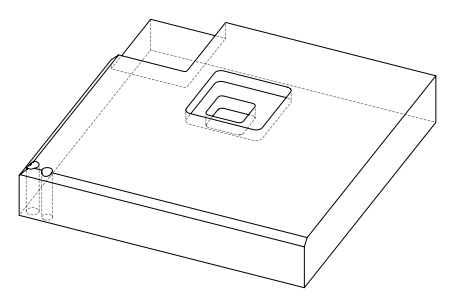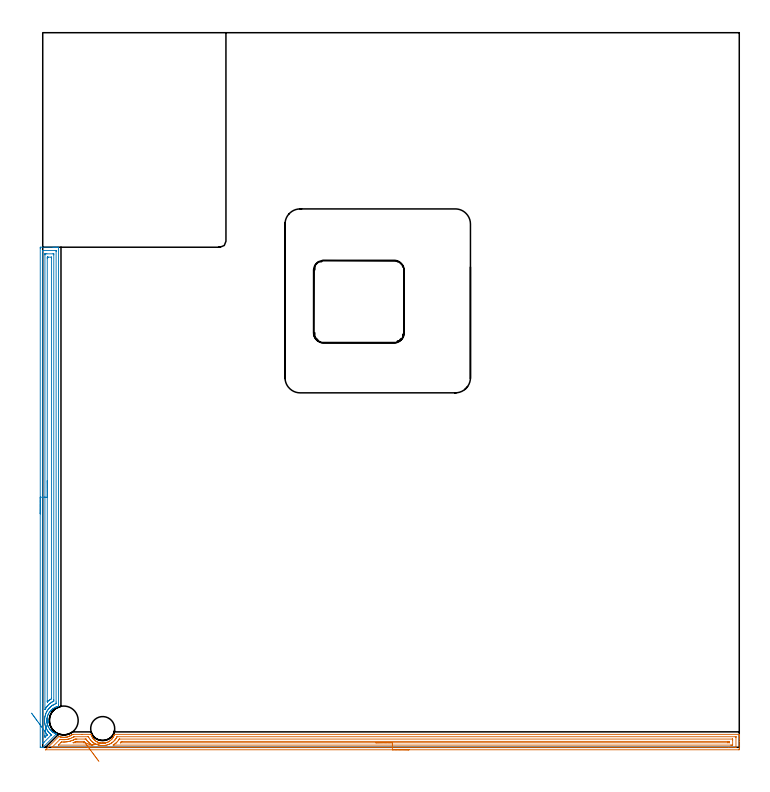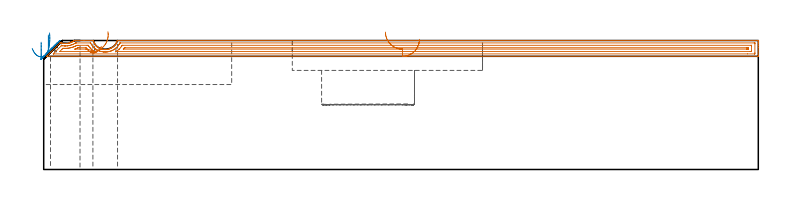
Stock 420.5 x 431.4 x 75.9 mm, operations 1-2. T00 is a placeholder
(PLAN: 11 operations, 8 tool changes, 173.4 min)
(1 AREA_MILL | FG_CHAMFER_SURFACE | UGT0205_001 | 13.38 min | 18174 mm3)
(2 AREA_MILL_1 | FG_CHAMFER_SURFACE_1 | UGT0205_001 | 9.77 min | 18325 mm3)
(3 MILL_CORNER_NOTCH_RECTANGULAR | CORNER_NOTCH_RECTANGULAR | NXT0201_008 | Follow Part, ap 1.5, ae 75% | 136.14 min | 370526 mm3)
(4 MILL_RECTANGULAR_POCKET | POCKET_RECTANGULAR_STRAIGHT | UGT0201_100 | Follow Part, ap 4.5, ae 75% | 7.58 min | 217412 mm3)
(5 MILL_RECTANGULAR_POCKET_1 | POCKET_RECTANGULAR_STRAIGHT_1 | UGT0201_092 | Follow Part, ap 3, ae 75% | 5.13 min | 54682 mm3)
(6 SPOT_DRILL | STEP1HOLE | NXT0321_9005460120000 | 0.03 min | 4 mm3)
(7 SPOT_DRILL_1 | STEP1HOLE_1 | NXT0321_9005460120000 | 0.03 min | 0 mm3)
(8 DRILL_THROUGH_HOLE_INTO_CENTER | STEP1HOLE | NXT0301_065 | 0.33 min | 5182 mm3)
(9 DRILL_TO_ENLARGE_THROUGH_HOLE | STEP1HOLE | NXT0301_106 | 0.33 min | 7171 mm3)
(10 DRILL_THROUGH_HOLE_INTO_CENTER_1 | STEP1HOLE_1 | NXT0301_065 | 0.33 min | 5226 mm3)
(11 DRILL_TO_ENLARGE_THROUGH_HOLE_1 | STEP1HOLE_1 | UGT0301_245 | 0.34 min | 12534 mm3)
(TOOL UGT0205_001 | Chamfer Mill 20 x 3 x 45 deg. | D20 FL50 Z2)
(TOOL NXT0201_008 | ENDMILL 6mm [2P460-0600-NA 1630] | D6 FL26 Z6)
(TOOL UGT0201_100 | End Mill 18 mm | D18 FL22 Z2)
(TOOL UGT0201_092 | End mill 12 mm | D12 R1 FL26 Z4)
(TOOL NXT0321_9005460120000 | NC Spot Drill, 142deg, 12mm, Carbide, Uncoated | D12 PA142 FL30 Z2)
(TOOL NXT0301_065 | Carbide Drill 9.4mm [860.1-0940-075A1-MM 2214] | D9.4 PA140 FL98 Z2)
(TOOL NXT0301_106 | Carbide Drill 14.5mm [860.1-1450-073A1-MM 2214] | D14.5 PA140 FL83 Z2)
(TOOL UGT0301_245 | Twist Drill 17.4 mm | D17.4 PA118 FL130 Z2)
(OP 1 AREA_MILL)
G17 G21 G94 G90
T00 M6
G54
G17 G0 G90 X221.1 Y-1.5 S1061 M3
G43 Z85.9 H0
Z76.6
G94 G1 X221.062 Z75.728 F250.
X220.948 Z74.863
X220.759 Z74.012
X220.497 Z73.18
X220.163 Z72.374
X219.76 Z71.6
X219.291 Z70.864
X218.76 Z70.172
X218.171 Z69.529
X217.528 Z68.94
X216.836 Z68.408
X216.1 Z67.94
X215.326 Z67.537
X214.52 Z67.203
X213.688 Z66.941
X212.836 Z66.752
X211.972 Z66.638
X211.1 Z66.6
X1.79
X1.732 Y-1.495 Z66.603
X1.719 Y-1.493 Z66.605
X1.732 Y-1.467 Z66.631
X4.168 Y0.968 Z69.068
X9.704 Y6.504 Z74.604
X9.721 Y6.515 Z74.615
X9.731 Y6.519 Z74.618
X9.927 Y6.46 Z74.554
X10.027 Y6.427 Z74.523
X10.466 Y6.3 Z74.399
X10.556 Y6.279 Z74.378
X10.638 Y6.26 Z74.358
X10.822 Y6.219 Z74.311
X10.912 Y6.197 Z74.29
X11.074 Y6.167 Z74.26
X11.36 Y6.113 Z74.21
X11.556 Y6.087 Z74.184
X11.806 Y6.054 Z74.151
X11.921 Y6.046 Z74.141
X11.983 Y6.04 Z74.136
X12.163 Y6.028 Z74.118
X12.269 Y6.02 Z74.111
X12.558 Y6.011 Z74.106
X12.631 Y6.009 Z74.102
X12.723 Y6.008
X13.147 Y6.019 Z74.115
X13.594 Y6.054 Z74.151
X13.952 Y6.102 Z74.196
X14.041 Y6.114 Z74.209
X14.489 Y6.195 Z74.292
X14.844 Y6.278 Z74.378
X14.935 Y6.3 Z74.4
X14.963 Y6.308 Z74.408
X15.293 Y6.408 Z74.504
X15.37 Y6.429 Z74.529
X15.383 Y6.433 Z74.532
X15.828 Y6.589 Z74.688
X16.187 Y6.737 Z74.835
X16.234 Y6.758 Z74.857
X16.488 Y6.872 Z74.971
X16.634 Y6.947 Z75.044
X16.722 Y6.991 Z75.088
X17.173 Y7.249 Z75.348
X17.525 Y7.471 Z75.571
X17.616 Y7.528 Z75.628
X18.001 Y7.801 Z75.899
X18.377 Y7.8 Z75.9
X23.752
X29.127
X29.151 Y7.723 Z75.823
X29.234 Y7.461 Z75.56
X29.469 Y6.872 Z74.97
X29.539 Y6.726 Z74.821
X29.588 Y6.622 Z74.72
X29.683 Y6.423 Z74.522
X29.924 Y5.983 Z74.083
X30.023 Y5.822 Z73.922
X30.127 Y5.665 Z73.765
X30.342 Y5.385 Z73.485
X30.565 Y5.095 Z73.193
X30.641 Y5.006 Z73.104
X30.786 Y4.839 Z72.937
X30.834 Y4.789 Z72.886
X31.021 Y4.592 Z72.69
X31.238 Y4.393 Z72.49
X31.441 Y4.206 Z72.305
X31.536 Y4.129 Z72.227
X31.673 Y4.016 Z72.115
X31.832 Y3.896 Z71.996
X31.915 Y3.834 Z71.934
X32.322 Y3.567 Z71.667
X32.739 Y3.318 Z71.416
X32.808 Y3.282 Z71.381
X33.252 Y3.078 Z71.177
X33.702 Y2.896 Z70.995
X34.069 Y2.778 Z70.874
X34.147 Y2.752 Z70.85
X34.42 Y2.682 Z70.779
X34.516 Y2.659 Z70.752
X34.596 Y2.638 Z70.732
X34.874 Y2.584 Z70.681
X34.963 Y2.568 Z70.663
X35.042 Y2.552 Z70.649
X35.28 Y2.523 Z70.616
X35.41 Y2.507 Z70.598
X35.489 Y2.496 Z70.589
X35.936 Y2.464 Z70.559
X36.054 Y2.465 Z70.554
X36.203 Y2.464 Z70.553
X36.304 Y2.463 Z70.552
X36.383 Y2.461 Z70.555
X36.439 Y2.465 Z70.558
X36.526 Y2.471 Z70.562
X36.83 Y2.486 Z70.583
X37.277 Y2.539 Z70.637
X37.395 Y2.56 Z70.659
X37.645 Y2.606 Z70.703
X37.725 Y2.62 Z70.719
X38.171 Y2.728 Z70.827
X38.539 Y2.845 Z70.941
X38.62 Y2.87 Z70.967
X39.064 Y3.041 Z71.14
X39.433 Y3.215 Z71.31
X39.617 Y3.299 Z71.397
X39.657 Y3.318 Z71.416
X39.958 Y3.488 Z71.588
X40.121 Y3.597 Z71.697
X40.411 Y3.789 Z71.889
X40.852 Y4.113 Z72.213
X40.962 Y4.206 Z72.305
X41.371 Y4.594 Z72.691
X41.587 Y4.816 Z72.916
X41.745 Y4.979 Z73.079
X41.841 Y5.094 Z73.194
X42.171 Y5.532 Z73.63
X42.473 Y5.984 Z74.082
X42.563 Y6.134 Z74.232
X42.639 Y6.262 Z74.36
X42.824 Y6.65 Z74.748
X42.931 Y6.872 Z74.97
X43.01 Y7.069 Z75.168
X43.107 Y7.314 Z75.413
X43.221 Y7.641 Z75.736
X43.284 Y7.804 Z75.896
X43.452 Y7.8 Z75.9
X420.323
X420.49 Y7.804 Z75.895
X420.493 Y7.729 Z75.821
X420.5 Y7.291 Z75.391
Y7.005 Z75.104
Y6.279 Z74.374
Y5.022 Z73.119
Y3.597 Z71.693
Y-0.873 Z67.225
X420.498 Y-1.14 Z66.957
X420.49 Y-1.492 Z66.606
X420.139 Y-1.5 Z66.599
X211.1 Z66.6
Y-0.086 Z68.014
X5.905 Y-0.085 Z68.015
X5.798 Y-0.083 Z68.017
X5.601 Y-0.079 Z68.021
X5.682 Y0.021 Z68.121
X5.79 Y0.136 Z68.236
X5.905 Y0.255 Z68.355
X10.258 Y4.608 Z72.708
X10.375 Y4.722 Z72.822
X10.458 Y4.797 Z72.897
X10.528 Y4.796 Z72.896
X11.163 Y4.703 Z72.803
X11.269 Y4.691 Z72.791
X12.038 Y4.617 Z72.717
X12.163 Y4.61 Z72.71
X12.56 Y4.599 Z72.699
X12.948 Y4.601 Z72.701
X13.058 Y4.605 Z72.705
X13.791 Y4.652 Z72.752
X13.952 Y4.666 Z72.766
X14.045 Y4.677 Z72.777
X14.702 Y4.779 Z72.879
X14.846 Y4.805 Z72.905
X15.323 Y4.908 Z73.008
X15.74 Y5.013 Z73.113
X16.027 Y5.098 Z73.198
X16.634 Y5.295 Z73.395
X16.7 Y5.319 Z73.419
X16.871 Y5.385 Z73.485
X17.528 Y5.671 Z73.771
X18.112 Y5.969 Z74.069
X18.422 Y6.147 Z74.247
X18.505 Y6.196 Z74.296
X18.641 Y6.279 Z74.379
X18.756 Y6.346 Z74.446
X18.799 Y6.37 Z74.47
X18.89 Y6.379 Z74.479
X19.103 Y6.384 Z74.484
X19.21 Y6.385 Z74.485
X27.363
X27.47 Y6.383 Z74.483
X27.54 Y6.38 Z74.48
X27.584 Y6.376 Z74.476
X27.596 Y6.357 Z74.457
X27.639 Y6.279 Z74.379
X27.85 Y5.872 Z73.972
X28.122 Y5.385 Z73.485
X28.257 Y5.169 Z73.269
X28.763 Y4.491 Z72.591
X29.151 Y4.035 Z72.135
X29.591 Y3.597 Z71.697
X30.045 Y3.195 Z71.295
X30.321 Y2.979 Z71.079
X30.707 Y2.703 Z70.803
X30.846 Y2.609 Z70.709
X30.94 Y2.549 Z70.649
X31.337 Y2.306 Z70.406
X31.687 Y2.119 Z70.219
X31.834 Y2.046 Z70.146
X31.93 Y2.002 Z70.102
X32.373 Y1.809 Z69.909
X32.728 Y1.668 Z69.768
X32.949 Y1.588 Z69.688
X33.357 Y1.459 Z69.559
X33.622 Y1.388 Z69.488
X33.832 Y1.334 Z69.434
X34.362 Y1.222 Z69.322
X34.516 Y1.193 Z69.293
X35.23 Y1.095 Z69.195
X35.325 Y1.085 Z69.185
X35.41 Y1.079 Z69.179
X35.79 Y1.058 Z69.158
X36.169 Y1.05 Z69.15
X36.304 Y1.051 Z69.151
X37.029 Y1.084 Z69.184
X37.198 Y1.098 Z69.198
X37.295 Y1.108 Z69.208
X37.643 Y1.155 Z69.255
X37.947 Y1.206 Z69.306
X38.092 Y1.233 Z69.333
X38.566 Y1.335 Z69.435
X38.986 Y1.444 Z69.544
X39.264 Y1.531 Z69.631
X39.528 Y1.617 Z69.717
X39.88 Y1.746 Z69.846
X39.926 Y1.763 Z69.863
X40.038 Y1.809 Z69.909
X40.541 Y2.042 Z70.142
X40.775 Y2.152 Z70.252
X41.129 Y2.349 Z70.449
X41.669 Y2.685 Z70.785
X41.68 Y2.692 Z70.792
X41.695 Y2.703 Z70.803
X42.194 Y3.07 Z71.17
X42.563 Y3.368 Z71.468
X42.683 Y3.477 Z71.577
X42.81 Y3.597 Z71.697
X43.133 Y3.921 Z72.021
X43.457 Y4.257 Z72.357
X43.564 Y4.384 Z72.484
X43.647 Y4.491 Z72.591
X43.946 Y4.896 Z72.996
X44.283 Y5.385 Z73.485
X44.31 Y5.426 Z73.526
X44.351 Y5.494 Z73.594
X44.623 Y6.007 Z74.107
X44.77 Y6.279 Z74.379
X44.825 Y6.379 Z74.479
X45.032 Y6.383 Z74.483
X45.139 Y6.385 Z74.485
X418.083
X418.19 Y6.383 Z74.483
X418.403 Y6.379 Z74.479
X418.491 Y6.369 Z74.469
X418.494 Y6.338 Z74.438
X418.496 Y6.279 Z74.379
X418.5 Y5.863 Z73.963
X418.499 Y0.5 Z68.6
X418.492 Y0.021 Z68.121
X418.49 Y-0.076 Z68.024
X418.297 Y-0.082 Z68.018
X418.189 Y-0.085 Z68.015
X414.074 Y-0.086 Z68.014
X211.1
Y1.328 Z69.428
X43.043 Y1.329 Z69.429
X42.586 Y1.334 Z69.434
X42.563 Y1.335 Z69.435
X42.562 Y1.343 Z69.443
X42.563 Y1.347 Z69.447
X42.84 Y1.532 Z69.632
X43.254 Y1.809 Z69.909
X43.373 Y1.893 Z69.993
X43.457 Y1.955 Z70.055
X43.877 Y2.283 Z70.383
X44.351 Y2.687 Z70.787
X44.359 Y2.695 Z70.795
X44.368 Y2.703 Z70.803
X44.804 Y3.144 Z71.244
X45.245 Y3.608 Z71.708
X45.623 Y4.113 Z72.213
X45.894 Y4.491 Z72.591
X45.994 Y4.636 Z72.736
X46.139 Y4.852 Z72.952
X46.203 Y4.94 Z73.04
X46.223 Y4.965 Z73.065
X46.244 Y4.967 Z73.067
X46.346 Y4.97 Z73.07
X46.553 Y4.971 Z73.071
X416.295
X416.455 Y4.97 Z73.07
X416.482 Y4.968 Z73.068
X416.488 Y4.966 Z73.066
X416.492 Y4.941 Z73.041
X416.498 Y4.832 Z72.932
X416.5 Y4.696 Z72.796
Y4.491 Z72.591
X416.499 Y1.605 Z69.705
X416.493 Y1.4 Z69.5
X416.49 Y1.345 Z69.445
X416.472 Y1.335 Z69.435
X416.415 Y1.332 Z69.432
X416.295 Y1.33 Z69.43
X415.882 Y1.329 Z69.429
X415.401 Y1.328 Z69.428
X211.1
Y2.743 Z70.843
X47.033
X46.992 Y2.744 Z70.844
X46.881 Y2.75 Z70.85
X46.854 Y2.753 Z70.853
X46.858 Y2.761 Z70.861
X46.867 Y2.774 Z70.874
X47.033 Y2.973 Z71.073
X47.31 Y3.321 Z71.421
X47.494 Y3.55 Z71.65
X47.967 Y3.557 Z71.657
X413.653
X414.466 Y3.551 Z71.651
X414.486
X414.49 Y3.534 Z71.634
X414.495 Y3.48 Z71.58
X414.498 Y3.37 Z71.47
X414.499 Y3.15 Z71.25
X414.498 Y2.93 Z71.03
X414.495 Y2.82 Z70.92
X414.49 Y2.766 Z70.866
X414.486 Y2.749 Z70.849
X414.462 Y2.748 Z70.848
X413.652 Y2.743 Z70.843
X413.613
X211.1
X210.228 Z70.881
X209.363 Z70.995
X208.512 Z71.183
X207.68 Z71.446
X206.874 Z71.78
X206.1 Z72.182
X205.364 Z72.651
X204.672 Z73.182
X204.029 Z73.772
X203.44 Z74.415
X202.908 Z75.107
X202.44 Z75.843
X202.037 Z76.616
X201.703 Z77.422
X201.441 Z78.254
X201.252 Z79.106
X201.138 Z79.971
X201.1 Z80.843
G0 Z85.9
X37.786 Y2.785
Z81.045
G1 X37.901 Y2.806 Z80.181
X37.941 Y2.813 Z79.309
X37.906 Y2.807 Z78.437
X37.797 Y2.787 Z77.572
X37.614 Y2.753 Z76.72
X37.359 Y2.707 Z75.887
X37.033 Y2.647 Z75.08
X36.64 Y2.575 Z74.305
X36.181 Y2.491 Z73.567
X35.661 Y2.396 Z72.873
X35.083 Y2.291 Z72.228
X34.452 Y2.176 Z71.637
X33.773 Y2.051 Z71.103
X33.051 Y1.919 Z70.632
X32.291 Y1.781 Z70.227
X31.5 Y1.636 Z69.89
X30.682 Y1.486 Z69.625
X29.845 Y1.333 Z69.433
X29.838 Y1.332 Z69.432
X29.805 Y1.33 Z69.43
X29.752 Y1.329 Z69.429
X29.632 Y1.328 Z69.428
X9.536 Y1.329 Z69.429
X9.481 Y1.33 Z69.43
X9.455 Y1.332 Z69.432
X9.448 Y1.334 Z69.434
X9.449 Y1.341 Z69.441
X9.456 Y1.355 Z69.455
X9.464 Y1.364 Z69.464
X9.481 Y1.382 Z69.482
X10.802 Y2.703 Z70.803
X11.037 Y2.935 Z71.035
X11.269 Y3.162 Z71.262
X11.361 Y3.241 Z71.341
X12.163 Y3.195 Z71.295
X12.575 Y3.185 Z71.285
X13.058 Y3.191 Z71.291
X13.444 Y3.211 Z71.311
X13.952 Y3.243 Z71.343
X14.276 Y3.273 Z71.373
X14.846 Y3.354 Z71.454
X15.057 Y3.386 Z71.486
X15.74 Y3.515 Z71.615
X15.808 Y3.529 Z71.629
X16.104 Y3.597 Z71.697
X16.522 Y3.709 Z71.809
X16.634 Y3.742 Z71.842
X17.2 Y3.925 Z72.025
X17.528 Y4.035 Z72.135
X17.859 Y4.16 Z72.26
X18.422 Y4.394 Z72.494
X18.49 Y4.423 Z72.523
X18.636 Y4.491 Z72.591
X19.087 Y4.72 Z72.82
X19.316 Y4.838 Z72.938
X19.533 Y4.951 Z73.051
X19.736 Y4.965 Z73.065
X20.21 Y4.969 Z73.069
X20.625 Y4.971 Z73.071
X25.575
X25.99 Y4.97 Z73.07
X26.108 Y4.967 Z73.067
X26.162 Y4.965 Z73.065
X26.469 Y4.521 Z72.621
X26.491 Y4.491 Z72.591
X26.553 Y4.407 Z72.507
X27.051 Y3.761 Z71.861
X27.186 Y3.597 Z71.697
X27.363 Y3.391 Z71.491
X27.701 Y3.037 Z71.137
X28.041 Y2.703 Z70.803
X28.257 Y2.509 Z70.609
X28.638 Y2.187 Z70.287
X29.135 Y1.809 Z69.909
X29.151 Y1.797 Z69.897
X29.193 Y1.767 Z69.867
X29.842 Y1.338 Z69.438
X29.845 Y1.333 Z69.433
X25.528 Y2.75 Z70.85
X24.641 Y2.743 Z70.843
X18.422
X18.381 Y2.744 Z70.844
X18.379 Y2.746 Z70.846
X19.02 Y3. Z71.1
X19.153 Y3.054 Z71.154
X19.316 Y3.124 Z71.224
X19.644 Y3.27 Z71.37
X19.812 Y3.348 Z71.448
X20.21 Y3.539 Z71.639
X20.256 Y3.551 Z71.651
X21.065 Y3.557 Z71.657
X21.104
X24.721 Y3.556 Z71.656
X24.918 Y3.55 Z71.65
X25.125 Y3.289 Z71.389
X25.186 Y3.21 Z71.31
X25.528 Y2.75 Z70.85
X25.948 Y2.185 Z70.334
X26.393 Y1.587 Z69.881
X26.86 Y0.959 Z69.496
X27.346 Y0.306 Z69.18
X27.846 Y-0.366 Z68.936
X28.356 Y-1.052 Z68.766
X28.874 Y-1.748 Z68.671
X29.394 Y-2.448 Z68.652
X29.914 Y-3.146 Z68.709
X30.429 Y-3.838 Z68.842
X30.934 Y-4.518 Z69.049
X31.427 Y-5.181 Z69.33
X31.904 Y-5.821 Z69.681
X32.36 Y-6.435 Z70.101
X32.793 Y-7.017 Z70.586
X33.199 Y-7.563 Z71.132
X33.575 Y-8.068 Z71.735
X33.919 Y-8.53 Z72.391
G0 Z85.9
M5
M2
(OP 2 AREA_MILL_1)
G17 G21 G94 G90
T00 M6
G54
G17 G0 G90 X-1.5 Y140.95 S1061 M3
G43 Z85.9 H0
Z74.9
G94 G1 Y140.988 Z74.028 F250.
Y141.102 Z73.163
Y141.291 Z72.312
Y141.553 Z71.48
Y141.887 Z70.674
Y142.29 Z69.9
Y142.758 Z69.164
Y143.29 Z68.472
Y143.879 Z67.829
Y144.522 Z67.24
Y145.214 Z66.708
Y145.95 Z66.24
Y146.724 Z65.837
Y147.53 Z65.503
Y148.362 Z65.241
Y149.214 Z65.052
Y150.078 Z64.938
Y150.95 Z64.9
Y301.297
X-1.497 Y301.597 Z64.902
X-1.492 Y301.89 Z64.906
X-1.194 Y301.9 Z65.203
X6.229 Z72.623
X6.808 Z73.205
X7.121 Z73.517
X7.7 Z74.096
X8.013 Z74.408
X8.639 Z75.039
X9.082 Z75.481
X9.45 Y301.893 Z75.841
X9.497 Y301.89 Z75.888
X9.5 Y301.743 Z75.9
X9.497 Y25.586 Z75.897
X9.491 Y24.8 Z75.89
X9.483 Y24.73 Z75.882
X9.343 Y24.694 Z75.743
X9.046 Y24.621 Z75.444
X8.905 Y24.581 Z75.302
X8.603 Y24.495 Z75.002
X8.292 Y24.388 Z74.692
X8.158 Y24.341 Z74.557
X7.926 Y24.248 Z74.325
X7.717 Y24.164 Z74.116
X7.493 Y24.062 Z73.891
X7.309 Y23.978 Z73.707
X6.831 Y23.714 Z73.228
X6.383 Y23.433 Z72.781
X5.944 Y23.129 Z72.343
X5.884 Y23.084 Z72.282
X5.463 Y22.728 Z71.862
X5.338 Y22.612 Z71.738
X5.177 Y22.463 Z71.574
X5.058 Y22.354 Z71.456
X4.894 Y22.19 Z71.293
X4.746 Y22.02 Z71.146
X4.524 Y21.762 Z70.922
X4.151 Y21.295 Z70.55
X3.86 Y20.853 Z70.258
X3.592 Y20.401 Z69.99
X3.284 Y19.803 Z69.682
X3.158 Y19.507 Z69.558
X2.993 Y19.062 Z69.39
X2.94 Y18.894 Z69.335
X2.885 Y18.728 Z69.284
X2.848 Y18.613 Z69.247
X2.84 Y18.581 Z69.239
X2.808 Y18.448 Z69.202
X2.734 Y18.167 Z69.132
X2.642 Y17.719 Z69.041
X2.618 Y17.556 Z69.015
X2.575 Y17.272 Z68.974
X2.539 Y16.899 Z68.935
X2.532 Y16.825 Z68.927
X2.527 Y16.664 Z68.916
X2.513 Y16.418 Z68.907
X2.511 Y16.378 Z68.904
X2.513 Y16.296 Z68.9
Y16.174 Z68.902
X2.514 Y16.113 Z68.901
X2.513 Y16.004 Z68.906
X2.514 Y15.93 Z68.907
X2.525 Y15.771 Z68.913
X2.538 Y15.483 Z68.935
X2.573 Y15.145 Z68.973
X2.585 Y15.036 Z68.985
X2.658 Y14.588 Z69.056
X2.662 Y14.57 Z69.06
X2.694 Y14.433 Z69.086
X2.755 Y14.142 Z69.15
X2.774 Y14.075 Z69.168
X2.798 Y13.987 Z69.193
X2.824 Y13.886 Z69.222
X2.877 Y13.693 Z69.275
X2.885 Y13.669 Z69.283
X2.929 Y13.541 Z69.323
X3.005 Y13.301 Z69.404
X3.023 Y13.248 Z69.421
X3.081 Y13.095 Z69.479
X3.148 Y12.919 Z69.547
X3.284 Y12.594 Z69.683
X3.402 Y12.354 Z69.8
X3.647 Y11.903 Z70.043
X3.909 Y11.46 Z70.308
X4.037 Y11.268 Z70.437
X4.171 Y11.081 Z70.569
X4.446 Y10.734 Z70.841
X4.578 Y10.565 Z70.976
X4.709 Y10.418 Z71.108
X4.812 Y10.302 Z71.212
X5.057 Y10.048 Z71.456
X5.454 Y9.671 Z71.854
X5.629 Y9.526 Z72.027
X5.697 Y9.469 Z72.094
X5.783 Y9.401 Z72.179
X5.944 Y9.274 Z72.342
X6.217 Y9.079 Z72.617
X6.302 Y9.019 Z72.702
X6.469 Y8.908 Z72.869
X6.669 Y8.777 Z73.066
X6.831 Y8.681 Z73.228
X7.271 Y8.447 Z73.668
X7.717 Y8.233 Z74.116
X7.824 Y8.187 Z74.223
X7.967 Y8.126 Z74.365
X8.013 Y8.108 Z74.411
X8.165 Y8.049 Z74.559
X8.23 Y8.025 Z74.616
X8.225 Y8.018 Z74.611
X8.081 Y7.879 Z74.477
X8.013 Y7.812 Z74.411
X7.942 Y7.741 Z74.34
X0.208 Y0.008 Z66.607
X0.198 Y0. Z66.596
X-0.109 Z66.291
X-1.17 Z65.23
X-1.493 Y0.01 Z64.905
X-1.5 Y0.083 Z64.9
Y150.95
X-0.086 Z66.314
Y299.585
X-0.078 Y299.891 Z66.322
X-0.061 Y299.893 Z66.339
X-0.013 Y299.896 Z66.387
X0.492 Y299.9 Z66.892
X7.626 Z74.026
X8.013 Y299.896 Z74.413
X8.067 Y299.893 Z74.467
X8.078 Y299.891 Z74.478
X8.081 Y299.828 Z74.481
X8.084 Y299.732 Z74.484
X8.085 Y299.586 Z74.485
X8.086 Y299.513 Z74.486
X8.083 Y27.3 Z74.483
X8.081 Y26.479 Z74.481
X8.079 Y26.412 Z74.479
X8.077 Y26.39 Z74.477
X8.064 Y26.378 Z74.464
X8.013 Y26.355 Z74.413
X7.467 Y26.133 Z73.867
X7.121 Y25.983 Z73.521
X6.848 Y25.859 Z73.248
X6.334 Y25.586 Z72.734
X6.268 Y25.548 Z72.668
X6.229 Y25.523 Z72.629
X5.728 Y25.196 Z72.128
X5.338 Y24.926 Z71.738
X5.204 Y24.828 Z71.604
X5.036 Y24.694 Z71.436
X4.721 Y24.419 Z71.121
X4.446 Y24.171 Z70.846
X4.257 Y23.991 Z70.657
X4.068 Y23.802 Z70.468
X3.826 Y23.529 Z70.226
X3.554 Y23.212 Z69.954
X3.419 Y23.045 Z69.819
X3.314 Y22.91 Z69.714
X3.041 Y22.531 Z69.441
X2.689 Y21.991 Z69.089
X2.662 Y21.945 Z69.062
X2.372 Y21.415 Z68.772
X2.223 Y21.125 Z68.623
X2.075 Y20.823 Z68.475
X1.867 Y20.329 Z68.267
X1.814 Y20.19 Z68.214
X1.771 Y20.07 Z68.171
X1.593 Y19.518 Z67.993
X1.538 Y19.341 Z67.938
X1.403 Y18.816 Z67.803
X1.325 Y18.448 Z67.725
X1.256 Y18.071 Z67.656
X1.182 Y17.556 Z67.582
X1.154 Y17.281 Z67.554
X1.111 Y16.664 Z67.511
X1.101 Y16.441 Z67.501
X1.108 Y15.771 Z67.508
X1.121 Y15.529 Z67.521
X1.179 Y14.879 Z67.579
X1.251 Y14.359 Z67.651
X1.278 Y14.187 Z67.678
X1.316 Y13.987 Z67.716
X1.439 Y13.426 Z67.839
X1.531 Y13.095 Z67.931
X1.771 Y12.323 Z68.171
X1.824 Y12.176 Z68.224
X1.841 Y12.132 Z68.241
X2.055 Y11.622 Z68.455
X2.2 Y11.31 Z68.6
X2.676 Y10.425 Z69.076
X2.707 Y10.373 Z69.107
X2.96 Y9.982 Z69.36
X3.119 Y9.753 Z69.519
X3.284 Y9.526 Z69.684
X3.403 Y9.374 Z69.803
X3.554 Y9.189 Z69.954
X4.041 Y8.633 Z70.441
X4.446 Y8.231 Z70.846
X4.695 Y7.995 Z71.095
X4.987 Y7.741 Z71.387
X5.229 Y7.536 Z71.629
X5.251 Y7.511 Z71.651
X5.239 Y7.496 Z71.639
X5.205 Y7.458 Z71.605
X5.142 Y7.393 Z71.542
X4.968 Y7.218 Z71.368
X0.879 Y3.129 Z67.279
X0.135 Y2.387 Z66.535
X-0.013 Y2.246 Z66.387
X-0.079 Y2.187 Z66.321
X-0.083 Y2.315 Z66.317
X-0.085 Y2.387 Z66.315
X-0.086 Y26.353 Z66.314
Y150.95
X1.328 Z67.728
X1.329 Y297.278 Z67.729
X1.331 Y297.728 Z67.731
X1.333 Y297.838 Z67.733
X1.335 Y297.884 Z67.735
X1.427 Y297.89 Z67.827
X1.601 Y297.898 Z68.001
X1.771 Y297.899 Z68.171
X2.491 Y297.9 Z68.891
X6.229 Z72.629
X6.401 Y297.899 Z72.801
X6.516 Y297.898 Z72.916
X6.607 Y297.894 Z73.007
X6.662 Y297.89 Z73.062
X6.665 Y297.874 Z73.065
X6.667 Y297.728 Z73.067
X6.671 Y297.286 Z73.071
X6.669 Y28.716 Z73.069
X6.667 Y28.263 Z73.067
X6.665 Y28.043 Z73.065
X6.662 Y27.935 Z73.062
X6.655 Y27.893 Z73.055
X6.62 Y27.873 Z73.02
X6.229 Y27.667 Z72.629
X6.036 Y27.564 Z72.436
X5.69 Y27.371 Z72.09
X5.474 Y27.235 Z71.874
X5.338 Y27.146 Z71.738
X4.94 Y26.877 Z71.34
X4.446 Y26.525 Z70.846
X4.42 Y26.505 Z70.82
X4.388 Y26.479 Z70.788
X3.943 Y26.089 Z70.343
X3.554 Y25.74 Z69.954
X3.475 Y25.665 Z69.875
X3.395 Y25.586 Z69.795
X3.044 Y25.204 Z69.444
X2.662 Y24.77 Z69.062
X2.628 Y24.729 Z69.028
X2.6 Y24.694 Z69.
X2.242 Y24.222 Z68.642
X1.943 Y23.802 Z68.343
X1.874 Y23.698 Z68.274
X1.771 Y23.534 Z68.171
X1.377 Y22.877 Z67.777
X1.354 Y22.842 Z67.754
X1.339 Y22.822 Z67.739
X1.335 Y22.836 Z67.735
X1.331 Y22.881 Z67.731
X1.329 Y22.91 Z67.729
X1.328 Y150.95 Z67.728
X2.743 Z69.143
Y295.051
X2.747 Y295.858 Z69.147
X2.749 Y295.883 Z69.149
X2.761 Y295.89 Z69.161
X2.812 Y295.894 Z69.212
X2.918 Y295.898 Z69.318
X3.13 Y295.899 Z69.53
X3.554 Y295.9 Z69.954
X5.09 Y295.898 Z71.49
X5.19 Y295.895 Z71.59
X5.239 Y295.89 Z71.639
X5.251 Y295.885 Z71.651
X5.257 Y295.051 Z71.657
X5.254 Y29.643 Z71.654
X5.253 Y29.441 Z71.653
X5.25 Y29.34 Z71.65
X5.248 Y29.295 Z71.648
X5.221 Y29.273 Z71.621
X5.043 Y29.155 Z71.443
X4.682 Y28.919 Z71.082
X4.446 Y28.761 Z70.846
X4.153 Y28.556 Z70.553
X3.748 Y28.263 Z70.148
X3.641 Y28.176 Z70.041
X3.554 Y28.102 Z69.954
X3.163 Y27.762 Z69.563
X2.789 Y27.428 Z69.189
X2.752 Y27.397 Z69.152
X2.748 Z69.148
X2.746 Y27.402 Z69.146
X2.744 Y27.435 Z69.144
X2.743 Y27.539 Z69.143
Y28.183
Y150.95
Y151.822 Z69.181
Y152.686 Z69.295
Y153.538 Z69.483
Y154.37 Z69.746
Y155.176 Z70.08
Y155.95 Z70.482
Y156.686 Z70.951
Y157.378 Z71.482
Y158.021 Z72.072
Y158.61 Z72.715
Y159.142 Z73.407
Y159.61 Z74.143
Y160.013 Z74.916
Y160.347 Z75.722
Y160.609 Z76.554
Y160.798 Z77.406
Y160.912 Z78.271
Y160.95 Z79.143
G0 Z85.9
X-6.759 Y20.643
Z71.256
G1 X-6.478 Y20.259 Z70.525
X-6.16 Y19.825 Z69.838
X-5.808 Y19.344 Z69.201
X-5.424 Y18.82 Z68.618
X-5.012 Y18.258 Z68.094
X-4.575 Y17.66 Z67.633
X-4.115 Y17.033 Z67.238
X-3.637 Y16.38 Z66.912
X-3.144 Y15.707 Z66.658
X-2.64 Y15.018 Z66.478
X-2.128 Y14.319 Z66.373
X-1.613 Y13.616 Z66.343
X-1.098 Y12.913 Z66.39
X-0.588 Y12.216 Z66.513
X-0.086 Y11.531 Z66.71
X0.405 Y10.862 Z66.981
X0.879 Y10.214 Z67.323
X1.334 Y9.593 Z67.734
X1.347 Y9.574 Z67.747
X1.378 Y9.526 Z67.778
X1.597 Y9.148 Z67.997
X1.771 Y8.859 Z68.171
X1.916 Y8.633 Z68.316
X2.238 Y8.166 Z68.638
X2.762 Y7.498 Z69.162
X2.771 Y7.48 Z69.171
X2.764 Y7.469 Z69.164
X2.752 Y7.454 Z69.152
X2.738 Y7.438 Z69.138
X2.662 Y7.361 Z69.062
X1.771 Y6.471 Z68.171
X1.511 Y6.217 Z67.911
X1.356 Y6.067 Z67.756
X1.335 Y6.247 Z67.735
X1.332 Y6.395 Z67.732
X1.33 Y6.849 Z67.73
X1.329 Y7.299 Z67.729
Y9.526
X1.331 Y9.573 Z67.731
X1.333 Y9.59 Z67.733
X1.334 Y9.593 Z67.734
X1.604 Y10.362 Z68.044
X1.865 Y11.103 Z68.425
X2.113 Y11.809 Z68.872
X2.348 Y12.476 Z69.383
X2.567 Y13.099 Z69.954
X2.768 Y13.672 Z70.58
X2.951 Y14.191 Z71.257
X3.114 Y14.653 Z71.979
X3.255 Y15.054 Z72.741
X3.373 Y15.39 Z73.537
X3.468 Y15.66 Z74.361
X3.539 Y15.861 Z75.207
X3.585 Y15.992 Z76.068
X3.606 Y16.051 Z76.938
X3.601 Y16.039 Z77.81
X3.572 Y15.955 Z78.678
X3.517 Y15.8 Z79.535
X3.438 Y15.575 Z80.374
G0 Z85.9
M5
M2
